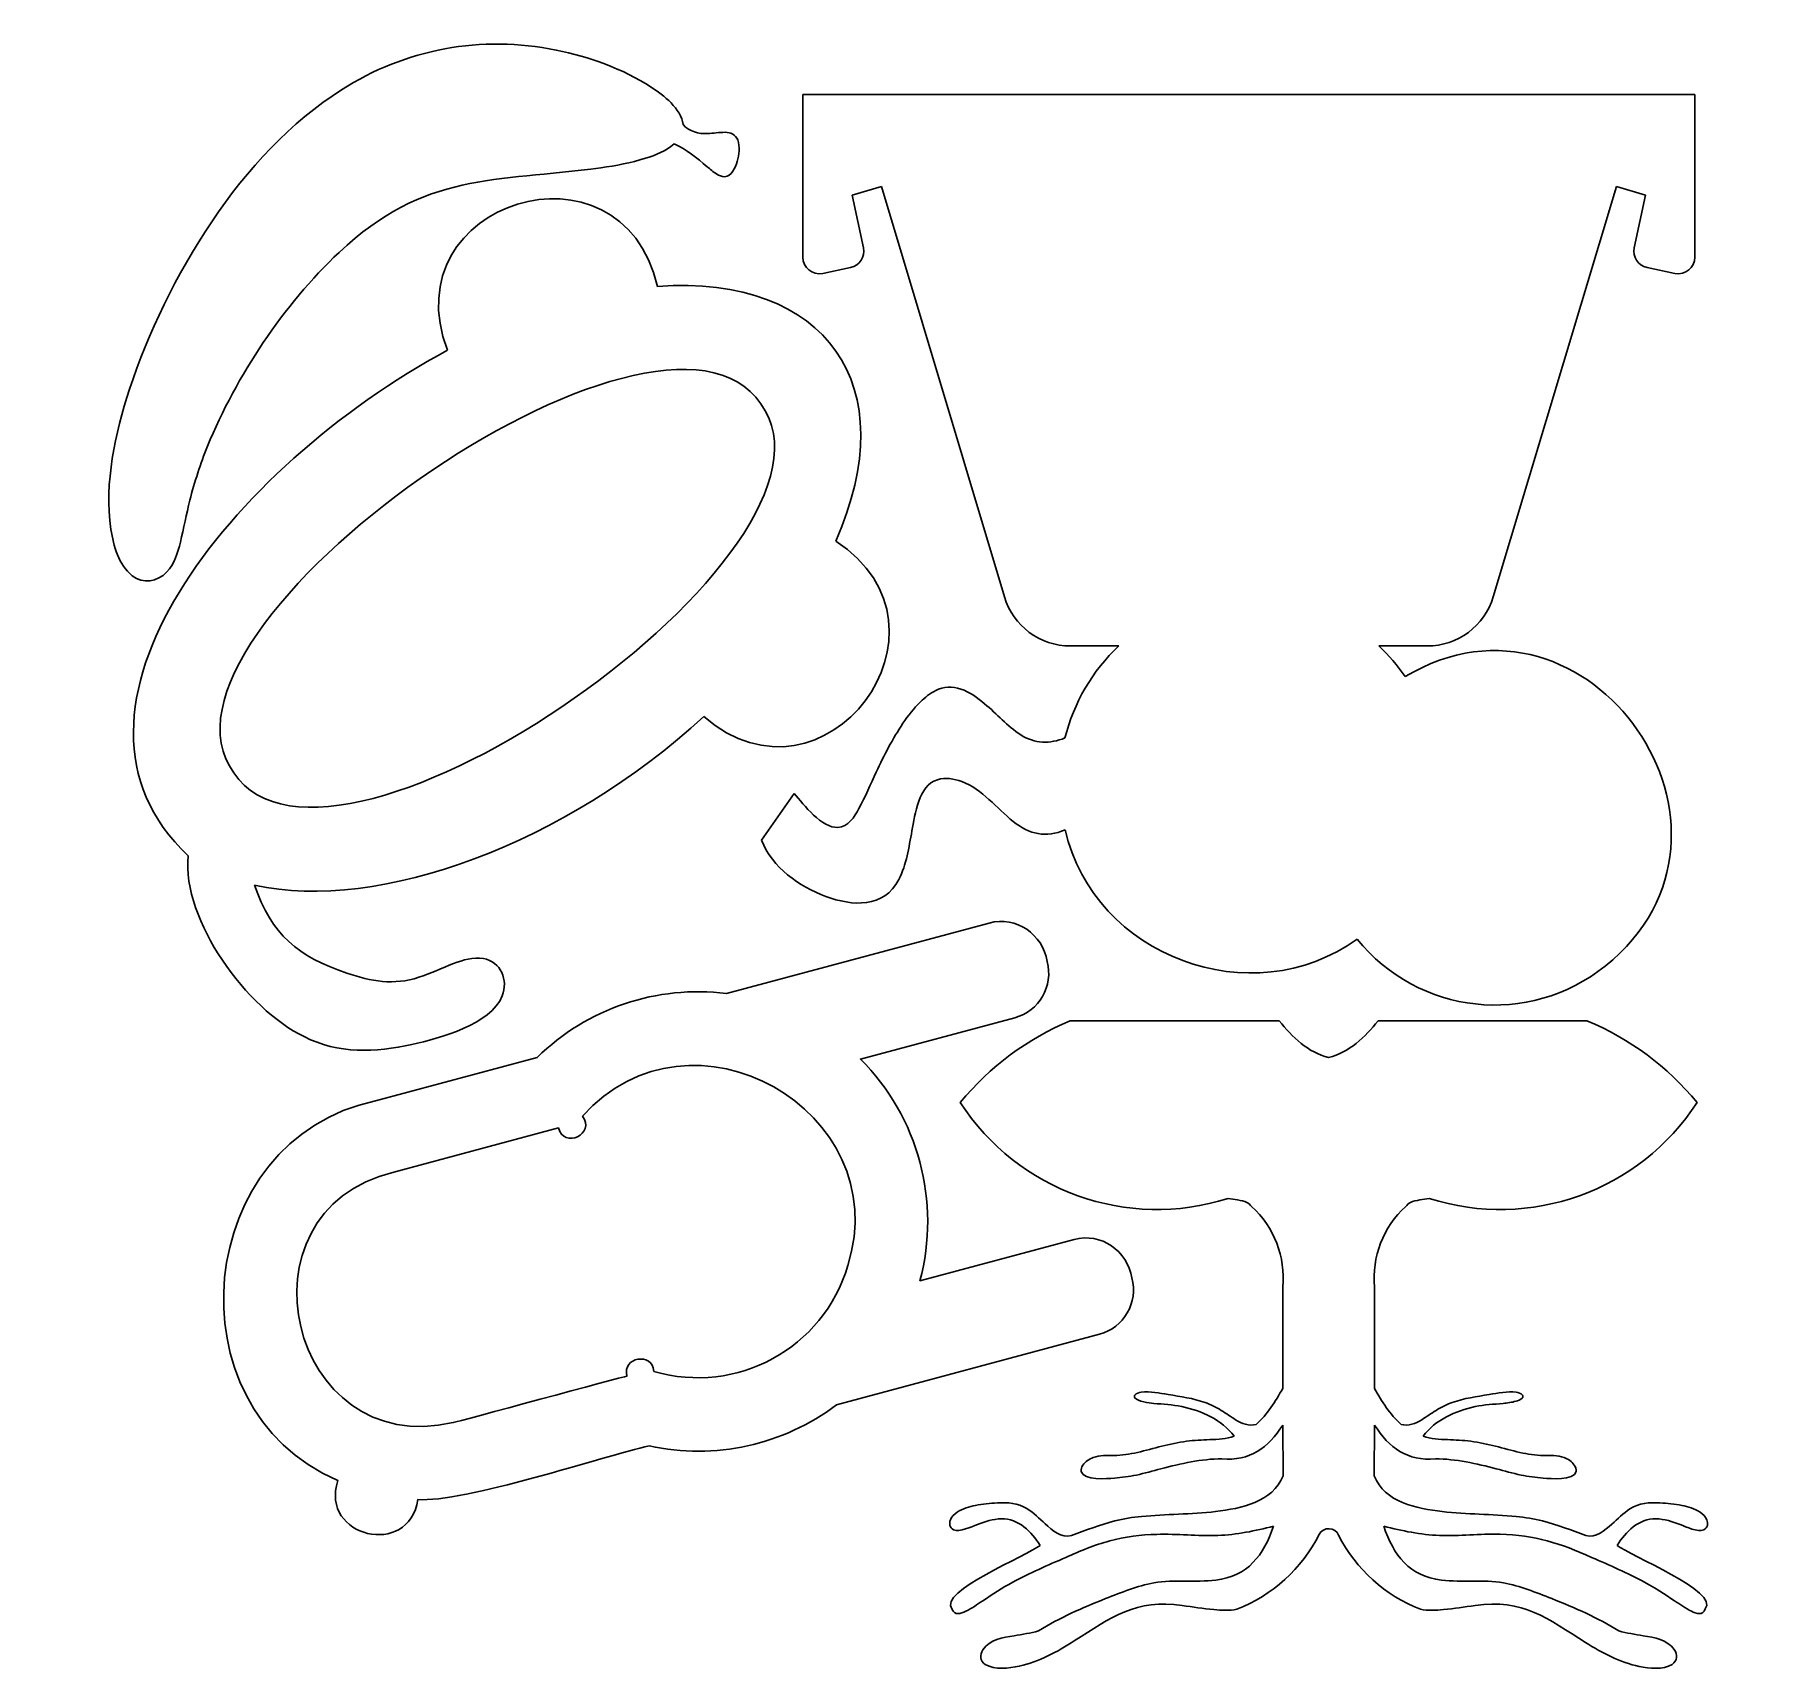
# Model space of a CAD drawing. Header units: millimetres. Extents: x 130 to 319, y 61 to 239.
import ezdxf

# ---------------------------------------------------------------- set-up
doc = ezdxf.new("R2010")
doc.units = ezdxf.units.MM
doc.header["$MEASUREMENT"] = 0
doc.layers.get('0').update_dxf_attribs({"lineweight": 0})

msp = doc.modelspace()

# ---------------------------------------------------------------- linework, layer by layer
at = {"color": 18, "lineweight": 25, "true_color": 0x000000}
for p, q in [((310.71, 232.8), (213.6, 232.8)), ((213.6, 232.8), (213.6, 215.1)), ((310.71, 215.1), (310.71, 232.8)), ((218.99, 221.85), (222.16, 222.8)), ((220.2, 216.12), (218.99, 221.85)), ((222.16, 222.8), (235.55, 178.14)), ((288.76, 178.14), (302.16, 222.8)), ((302.16, 222.8), (305.32, 221.85)), ((305.32, 221.85), (304.11, 216.12)), ((215.77, 213.34), (218.81, 213.99)), ((305.5, 213.99), (308.54, 213.34)), ((242.74, 172.8), (247.99, 172.8)), ((276.31, 172.8), (281.58, 172.8)), ((212.68, 156.76), (209.11, 151.66)), ((265.47, 132.01), (242.72, 132.01)), ((298.96, 132.01), (276.22, 132.01)), ((265.84, 103.02), (265.84, 92.02)), ((275.84, 92.02), (275.84, 103.02)), ((265.84, 88.02), (265.89, 82.51)), ((275.79, 82.51), (275.84, 88.02))]:
    msp.add_line(p, q, dxfattribs=at)
for points, knots in [([(200.58, 229.53), (200.35, 231.28), (198.47, 232.69), (197.09, 233.62), (193.96, 235.63), (190.39, 236.89), (186.76, 237.64), (178.63, 239.3), (170.37, 237.78), (163.38, 233.31), (152.41, 226.36), (144.4, 212.85), (140.31, 200.74), (138.74, 195.85), (137.57, 190.63), (138.29, 185.48), (138.59, 183.69), (139.13, 181.62), (140.61, 180.44), (141.8, 179.5), (143.36, 179.77), (144.37, 180.85), (145.2, 181.74), (145.57, 182.94), (145.86, 184.09), (146.23, 185.61), (146.5, 187.14), (146.89, 188.65), (147.39, 190.65), (148.04, 192.62), (148.81, 194.53), (151.96, 202.22), (157.08, 209.91), (163.13, 215.63), (172.52, 224.42), (179.96, 223.25), (191.62, 224.83), (193.25, 225.07), (194.89, 225.37), (196.48, 225.86), (197.59, 226.22), (198.7, 226.66), (199.6, 227.42)], [0, 0, 0, 0, 1, 1, 1, 2, 2, 2, 3, 3, 3, 4, 4, 4, 5, 5, 5, 6, 6, 6, 7, 7, 7, 8, 8, 8, 9, 9, 9, 10, 10, 10, 11, 11, 11, 12, 12, 12, 13, 13, 13, 14, 14, 14, 14]), ([(199.6, 227.42), (200.94, 226.82), (202.09, 225.91), (203.18, 224.95), (203.52, 224.67), (203.86, 224.38), (204.23, 224.15), (204.49, 223.99), (204.77, 223.86), (205.08, 223.86), (205.87, 223.89), (206.27, 224.86), (206.47, 225.51), (206.68, 226.27), (206.79, 227.11), (206.52, 227.86), (206.29, 228.47), (205.75, 228.69), (205.14, 228.69), (204.5, 228.7), (203.88, 228.58), (203.25, 228.56), (202.24, 228.5), (201.28, 228.77), (200.58, 229.53)], [0, 0, 0, 0, 1, 1, 1, 2, 2, 2, 3, 3, 3, 4, 4, 4, 5, 5, 5, 6, 6, 6, 7, 7, 7, 8, 8, 8, 8]), ([(209.02, 199.15), (198.22, 215.36), (140.14, 174.69), (151.68, 158.99), (162.49, 142.78), (220.57, 183.45), (209.02, 199.15)], [0, 0, 0, 0, 1, 1, 1, 2, 2, 2, 2]), ([(273.94, 140.91), (280.59, 132.64), (292.67, 131.32), (300.94, 137.97), (319.23, 152.56), (299.24, 181.42), (279.16, 169.47)], [0, 0, 0, 0, 1, 1, 1, 2, 2, 2, 2]), ([(242.14, 162.79), (240.5, 162.13), (238.84, 162.15), (237.32, 163.13), (235.86, 164.06), (234.73, 165.41), (233.4, 166.51), (232.62, 167.16), (231.77, 167.78), (230.79, 168.11), (229.91, 168.42), (228.91, 168.37), (228.07, 167.95), (227.44, 167.64), (226.9, 167.19), (226.4, 166.71), (225.69, 166.01), (225.08, 165.21), (224.51, 164.39), (223.38, 162.72), (222.45, 160.91), (221.6, 159.08), (220.97, 157.76), (220.42, 156.39), (219.72, 155.1), (219.22, 154.22), (218.56, 153.11), (217.43, 153.05), (215.7, 152.98), (213.69, 155.5), (212.68, 156.76)], [0, 0, 0, 0, 1, 1, 1, 2, 2, 2, 3, 3, 3, 4, 4, 4, 5, 5, 5, 6, 6, 6, 7, 7, 7, 8, 8, 8, 9, 9, 9, 10, 10, 10, 10]), ([(209.11, 151.66), (210.29, 148.66), (213.19, 146.66), (216.1, 145.55), (218.99, 144.48), (222.43, 144.24), (224.05, 147.38), (224.9, 149.01), (225.15, 150.87), (225.48, 152.67), (225.84, 154.52), (226.18, 157.58), (228.25, 158.25), (229.12, 158.53), (230.06, 158.36), (230.9, 158.05), (233.18, 157.19), (234.67, 155.16), (236.52, 153.69), (238.26, 152.3), (240.07, 151.88), (242.16, 152.8)], [0, 0, 0, 0, 1, 1, 1, 2, 2, 2, 3, 3, 3, 4, 4, 4, 5, 5, 5, 6, 6, 6, 7, 7, 7, 7]), ([(146.69, 149.98), (146.03, 142.89), (153.11, 133.29), (159.32, 130.29), (163.06, 128.4), (167.07, 128.55), (171.06, 129.44), (174.09, 130.14), (179.67, 131.59), (180.89, 134.73), (181.57, 136.41), (180.73, 138.46), (178.85, 138.79), (177.73, 138.99), (176.61, 138.62), (175.58, 138.24), (174.32, 137.75), (173.1, 137.15), (171.81, 136.75), (169.1, 135.85), (166.6, 136.3), (163.97, 137.21), (158.71, 138.98), (155.72, 141.42), (153.94, 146.79)], [0, 0, 0, 0, 1, 1, 1, 2, 2, 2, 3, 3, 3, 4, 4, 4, 5, 5, 5, 6, 6, 6, 7, 7, 7, 8, 8, 8, 8]), ([(217.28, 90.24), (217.28, 90.24), (245.89, 97.91), (245.89, 97.91), (248.56, 98.62), (250.14, 101.37), (249.43, 104.03), (248.94, 106.98), (246.07, 109.02), (243.13, 108.21), (243.13, 108.21), (226.35, 103.72), (226.35, 103.72), (228.65, 112.34), (226.19, 121.54), (219.88, 127.85), (219.88, 127.85), (236.67, 132.35), (236.67, 132.35), (239.33, 133.06), (240.92, 135.8), (240.2, 138.47), (239.71, 141.42), (236.85, 143.46), (233.9, 142.65), (233.9, 142.65), (205.3, 134.98), (205.3, 134.98), (197.72, 135.93), (190.13, 133.37), (184.69, 128.02), (184.69, 128.02), (167.11, 123.3), (167.11, 123.3), (147.28, 119.13), (144.48, 89.98), (163, 81.99), (160.98, 75.82), (170.75, 73.51), (171.71, 79.93), (176.49, 79.5), (192.11, 84.7), (196.9, 85.75), (204.02, 84.2), (211.47, 85.84), (217.28, 90.24)], [0, 0, 0, 0, 1, 1, 1, 2, 2, 2, 3, 3, 3, 4, 4, 4, 5, 5, 5, 6, 6, 6, 7, 7, 7, 8, 8, 8, 9, 9, 9, 10, 10, 10, 11, 11, 11, 12, 12, 12, 13, 13, 13, 14, 14, 14, 15, 15, 15, 15]), ([(169.08, 115.55), (151.29, 111.23), (157.72, 84.15), (175.55, 88.3), (175.99, 88.39), (194.02, 93.26), (194.46, 93.36), (193.9, 95.42), (197.24, 95.99), (197.4, 93.87), (206.41, 91.22), (215.86, 96.38), (218.51, 105.38), (223.77, 122.31), (201.35, 134.87), (189.64, 121.63), (191.09, 119.72), (187.59, 118.03), (187, 120.36), (187, 120.36), (169.08, 115.55), (169.08, 115.55)], [0, 0, 0, 0, 1, 1, 1, 2, 2, 2, 3, 3, 3, 4, 4, 4, 5, 5, 5, 6, 6, 6, 7, 7, 7, 7]), ([(262.95, 88.09), (262.17, 87.89), (261.38, 88.19), (260.72, 88.6), (260.19, 88.93), (259.69, 89.3), (259.16, 89.62), (258.6, 89.97), (258.01, 90.26), (257.39, 90.48), (256.09, 90.95), (254.71, 91.12), (253.36, 91.35), (252.4, 91.5), (251.42, 91.72), (250.45, 91.6), (250.2, 91.55), (249.92, 91.49), (249.75, 91.28), (249.68, 91.2), (249.68, 91.07), (249.75, 90.98), (250.11, 90.57), (251.26, 90.46), (251.8, 90.39), (252.82, 90.28), (253.85, 90.25), (254.86, 90.04), (257.02, 89.58), (259.22, 88.62), (260.56, 86.8)], [0, 0, 0, 0, 1, 1, 1, 2, 2, 2, 3, 3, 3, 4, 4, 4, 5, 5, 5, 6, 6, 6, 7, 7, 7, 8, 8, 8, 9, 9, 9, 10, 10, 10, 10]), ([(281.12, 86.8), (282.46, 88.61), (284.65, 89.57), (286.8, 90.03), (287.8, 90.25), (288.82, 90.28), (289.83, 90.38), (290.3, 90.43), (290.76, 90.49), (291.22, 90.62), (291.47, 90.69), (291.74, 90.77), (291.92, 90.96), (292, 91.05), (292.01, 91.19), (291.94, 91.28), (291.77, 91.48), (291.51, 91.55), (291.27, 91.59), (290.28, 91.73), (289.29, 91.5), (288.32, 91.35), (286.97, 91.12), (285.59, 90.95), (284.29, 90.48), (283.67, 90.26), (283.08, 89.97), (282.53, 89.62), (282, 89.3), (281.5, 88.93), (280.97, 88.6), (280.31, 88.19), (279.51, 87.89), (278.73, 88.09)], [0, 0, 0, 0, 1, 1, 1, 2, 2, 2, 3, 3, 3, 4, 4, 4, 5, 5, 5, 6, 6, 6, 7, 7, 7, 8, 8, 8, 9, 9, 9, 10, 10, 10, 11, 11, 11, 11]), ([(260.56, 86.8), (259.7, 86.52), (258.8, 86.47), (257.9, 86.44), (257.06, 86.4), (256.21, 86.37), (255.37, 86.26), (253.55, 86.04), (251.81, 85.46), (250.03, 85.05), (249.18, 84.85), (248.32, 84.73), (247.46, 84.72), (246.71, 84.7), (245.94, 84.76), (245.22, 84.49), (244.78, 84.33), (244.36, 84.05), (244.09, 83.65), (243.95, 83.45), (243.85, 83.21), (243.91, 82.97), (244.18, 81.97), (246.7, 82.19), (247.52, 82.25), (248.32, 82.32), (249.12, 82.42), (249.91, 82.59), (250.81, 82.78), (251.7, 83.04), (252.59, 83.27), (254.76, 83.83), (256.97, 84.35), (259.22, 84.35)], [0, 0, 0, 0, 1, 1, 1, 2, 2, 2, 3, 3, 3, 4, 4, 4, 5, 5, 5, 6, 6, 6, 7, 7, 7, 8, 8, 8, 9, 9, 9, 10, 10, 10, 11, 11, 11, 11]), ([(282.46, 84.35), (284.71, 84.35), (286.92, 83.83), (289.09, 83.27), (289.99, 83.04), (290.87, 82.78), (291.78, 82.59), (292.57, 82.42), (293.39, 82.32), (294.2, 82.25), (295.02, 82.19), (297.52, 81.97), (297.78, 82.97), (297.83, 83.22), (297.72, 83.47), (297.58, 83.67), (297.31, 84.06), (296.9, 84.33), (296.46, 84.49), (295.75, 84.76), (294.97, 84.7), (294.23, 84.72), (293.36, 84.73), (292.5, 84.85), (291.66, 85.05), (289.88, 85.46), (288.13, 86.04), (286.31, 86.26), (285.47, 86.37), (284.63, 86.4), (283.78, 86.44), (282.89, 86.47), (281.98, 86.52), (281.12, 86.8)], [0, 0, 0, 0, 1, 1, 1, 2, 2, 2, 3, 3, 3, 4, 4, 4, 5, 5, 5, 6, 6, 6, 7, 7, 7, 8, 8, 8, 9, 9, 9, 10, 10, 10, 11, 11, 11, 11]), ([(265.89, 82.51), (264.75, 79.62), (261.29, 78.96), (258.54, 78.62), (255.86, 78.31), (253.15, 78.34), (250.46, 78.08), (249.49, 77.99), (248.52, 77.84), (247.57, 77.6), (245.96, 77.18), (244.41, 76.57), (242.84, 76.02)], [0, 0, 0, 0, 1, 1, 1, 2, 2, 2, 3, 3, 3, 4, 4, 4, 4]), ([(298.84, 76.02), (297.28, 76.57), (295.73, 77.18), (294.12, 77.6), (293.18, 77.84), (292.23, 77.98), (291.27, 78.08), (288.59, 78.33), (285.89, 78.31), (283.21, 78.61), (280.43, 78.95), (276.95, 79.6), (275.79, 82.51)], [0, 0, 0, 0, 1, 1, 1, 2, 2, 2, 3, 3, 3, 4, 4, 4, 4]), ([(242.84, 76.02), (241.76, 75.63), (240.75, 76.62), (239.99, 77.28), (239.35, 77.86), (238.73, 78.48), (237.98, 78.94), (237.03, 79.54), (235.88, 79.63), (234.78, 79.56), (233.98, 79.52), (233.18, 79.43), (232.39, 79.28), (231.71, 79.13), (231.01, 78.94), (230.41, 78.55), (230.1, 78.34), (229.82, 78.07), (229.67, 77.71), (229.51, 77.33), (229.58, 76.82), (230, 76.64), (230.69, 76.35), (231.92, 76.96), (232.61, 77.2), (233.44, 77.52), (234.31, 77.82), (235.21, 77.82), (237.11, 77.87), (238.49, 76.44), (239.43, 74.93)], [0, 0, 0, 0, 1, 1, 1, 2, 2, 2, 3, 3, 3, 4, 4, 4, 5, 5, 5, 6, 6, 6, 7, 7, 7, 8, 8, 8, 9, 9, 9, 10, 10, 10, 10]), ([(302.25, 74.93), (303.19, 76.44), (304.58, 77.87), (306.48, 77.82), (307.39, 77.82), (308.26, 77.51), (309.1, 77.19), (309.79, 76.94), (310.99, 76.35), (311.69, 76.64), (312.11, 76.82), (312.17, 77.34), (312.01, 77.72), (311.86, 78.07), (311.58, 78.34), (311.27, 78.55), (310.68, 78.94), (309.98, 79.13), (309.29, 79.28), (308.5, 79.43), (307.7, 79.52), (306.9, 79.56), (305.77, 79.63), (304.61, 79.53), (303.64, 78.9), (302.91, 78.44), (302.3, 77.83), (301.67, 77.26), (300.92, 76.6), (299.92, 75.63), (298.84, 76.02)], [0, 0, 0, 0, 1, 1, 1, 2, 2, 2, 3, 3, 3, 4, 4, 4, 5, 5, 5, 6, 6, 6, 7, 7, 7, 8, 8, 8, 9, 9, 9, 10, 10, 10, 10]), ([(229.84, 68.02), (230.09, 67.27), (230.81, 67.5), (231.35, 67.76), (231.99, 68.08), (232.59, 68.5), (233.19, 68.9), (234.25, 69.62), (235.32, 70.31), (236.45, 70.92), (238.32, 71.93), (240.28, 72.76), (242.22, 73.63), (243.78, 74.32), (245.36, 74.98), (247.01, 75.42), (248.68, 75.87), (250.41, 76.09), (252.14, 76.13), (254.36, 76.21), (256.57, 75.92), (258.78, 76.01), (260.83, 76.1), (262.86, 76.51), (264.84, 77.02)], [0, 0, 0, 0, 1, 1, 1, 2, 2, 2, 3, 3, 3, 4, 4, 4, 5, 5, 5, 6, 6, 6, 7, 7, 7, 8, 8, 8, 8]), ([(264.84, 77.02), (263.79, 73.88), (262.03, 71.54), (258.55, 71.16), (256.32, 70.89), (254.05, 71.25), (251.83, 70.85), (250, 70.53), (248.27, 69.81), (246.55, 69.14), (244.04, 68.15), (241.55, 67.05), (239.26, 65.63)], [0, 0, 0, 0, 1, 1, 1, 2, 2, 2, 3, 3, 3, 4, 4, 4, 4]), ([(302.43, 65.63), (300.13, 67.05), (297.65, 68.15), (295.14, 69.14), (293.41, 69.81), (291.69, 70.53), (289.86, 70.85), (287.64, 71.25), (285.37, 70.89), (283.13, 71.16), (279.65, 71.54), (277.89, 73.88), (276.84, 77.02)], [0, 0, 0, 0, 1, 1, 1, 2, 2, 2, 3, 3, 3, 4, 4, 4, 4]), ([(276.84, 77.02), (278.83, 76.51), (280.85, 76.1), (282.9, 76.01), (285.1, 75.92), (287.3, 76.21), (289.5, 76.14), (293.26, 76.06), (296.08, 75.16), (299.47, 73.63), (301.41, 72.76), (303.37, 71.93), (305.23, 70.92), (306.36, 70.31), (307.44, 69.62), (308.5, 68.9), (309.09, 68.5), (309.68, 68.09), (310.32, 67.77), (310.86, 67.5), (311.59, 67.26), (311.84, 68.02)], [0, 0, 0, 0, 1, 1, 1, 2, 2, 2, 3, 3, 3, 4, 4, 4, 5, 5, 5, 6, 6, 6, 7, 7, 7, 7]), ([(239.26, 65.63), (238.39, 65.39), (237.5, 65.24), (236.61, 65.11), (235.38, 64.92), (233.96, 64.68), (233.21, 63.58), (232.83, 63.02), (232.87, 62.36), (233.47, 61.97), (234.5, 61.35), (236.05, 61.55), (237.17, 61.79), (239.34, 62.28), (241.3, 63.36), (243.16, 64.54), (247.11, 67.09), (249.92, 69.14), (254.9, 68.4)], [0, 0, 0, 0, 1, 1, 1, 2, 2, 2, 3, 3, 3, 4, 4, 4, 5, 5, 5, 6, 6, 6, 6]), ([(254.9, 68.4), (256.04, 68.22), (257.19, 68.05), (258.34, 67.95), (259.18, 67.88), (260.03, 67.81), (260.85, 67.98)], [0, 0, 0, 0, 1, 1, 1, 2, 2, 2, 2]), ([(280.83, 67.98), (281.65, 67.81), (282.51, 67.88), (283.34, 67.95), (284.49, 68.05), (285.64, 68.22), (286.79, 68.4)], [0, 0, 0, 0, 1, 1, 1, 2, 2, 2, 2]), ([(286.79, 68.4), (291.93, 69.16), (294.74, 66.95), (298.81, 64.36), (300.62, 63.23), (302.54, 62.21), (304.65, 61.76), (305.74, 61.54), (307.24, 61.37), (308.22, 61.98), (308.83, 62.38), (308.85, 63.05), (308.46, 63.61), (307.69, 64.68), (306.29, 64.92), (305.08, 65.11), (304.19, 65.24), (303.3, 65.39), (302.43, 65.63)], [0, 0, 0, 0, 1, 1, 1, 2, 2, 2, 3, 3, 3, 4, 4, 4, 5, 5, 5, 6, 6, 6, 6])]:
    msp.add_open_spline(points, degree=3, knots=knots, dxfattribs=at)
for points in [[(197.78, 211.93), (193.86, 228.86), (168.73, 221.19), (174.93, 204.97)], [(218.81, 213.99), (219.79, 214.19), (220.41, 215.15), (220.2, 216.12)], [(304.11, 216.12), (303.9, 215.15), (304.52, 214.19), (305.5, 213.99)], [(213.6, 215.1), (213.59, 213.98), (214.67, 213.1), (215.77, 213.34)], [(308.54, 213.34), (309.64, 213.1), (310.72, 213.98), (310.71, 215.1)], [(217.19, 184.21), (224.68, 201.13), (216.24, 213.18), (197.78, 211.93)], [(174.93, 204.97), (151.34, 192.27), (130.01, 165.72), (146.69, 149.98)], [(202.83, 165.12), (215.97, 153.74), (231.76, 174.74), (217.19, 184.21)], [(235.55, 178.14), (236.5, 174.97), (239.42, 172.8), (242.74, 172.8)], [(281.58, 172.8), (284.89, 172.8), (287.81, 174.97), (288.76, 178.14)], [(247.99, 172.8), (245.12, 170.09), (243.1, 166.62), (242.14, 162.79)], [(279.16, 169.47), (278.33, 170.68), (277.38, 171.79), (276.31, 172.8)], [(153.94, 146.79), (167.56, 143.73), (187.78, 151.31), (202.83, 165.12)], [(242.16, 152.8), (245.34, 138.99), (262.5, 132.63), (273.94, 140.91)], [(242.72, 132.01), (238.07, 130.07), (233.95, 127.02), (230.74, 123.13)], [(270.84, 128.02), (268.59, 128.56), (266.88, 130.26), (265.47, 132.01)], [(276.22, 132.01), (274.81, 130.26), (273.09, 128.56), (270.84, 128.02)], [(310.95, 123.13), (307.73, 127.02), (303.62, 130.07), (298.96, 132.01)], [(230.74, 123.13), (236.99, 113.48), (248.93, 109.2), (259.89, 112.68)], [(281.8, 112.68), (292.76, 109.2), (304.69, 113.48), (310.95, 123.13)], [(259.89, 112.68), (260.58, 112.58), (261.3, 112.52), (261.95, 112.25)], [(261.95, 112.25), (262.15, 112.15), (262.3, 111.97), (262.46, 111.81)], [(265.84, 103.02), (266.17, 106.32), (264.91, 109.58), (262.46, 111.81)], [(279.23, 111.81), (276.77, 109.58), (275.52, 106.32), (275.84, 103.02)], [(279.23, 111.81), (279.39, 111.97), (279.53, 112.15), (279.74, 112.25)], [(279.74, 112.25), (280.39, 112.52), (281.11, 112.58), (281.8, 112.68)], [(265.84, 92.02), (265.06, 90.59), (264.18, 89.18), (262.95, 88.09)], [(278.73, 88.09), (277.51, 89.18), (276.62, 90.59), (275.84, 92.02)], [(259.22, 84.35), (262.27, 84.09), (264.25, 85.54), (265.84, 88.02)], [(275.84, 88.02), (277.43, 85.54), (279.42, 84.09), (282.46, 84.35)], [(260.85, 67.98), (264.74, 69.5), (267.93, 72.4), (269.81, 76.12)], [(271.92, 76.03), (271.59, 76.94), (270.22, 77), (269.81, 76.12)], [(271.92, 76.03), (273.81, 72.35), (276.98, 69.48), (280.83, 67.98)], [(239.43, 74.93), (238.14, 73.87), (228.24, 69.89), (229.84, 68.02)], [(311.84, 68.02), (313.45, 69.89), (303.55, 73.86), (302.25, 74.93)]]:
    msp.add_open_spline(points, degree=3, dxfattribs=at)

doc.saveas('drawing.dxf')
